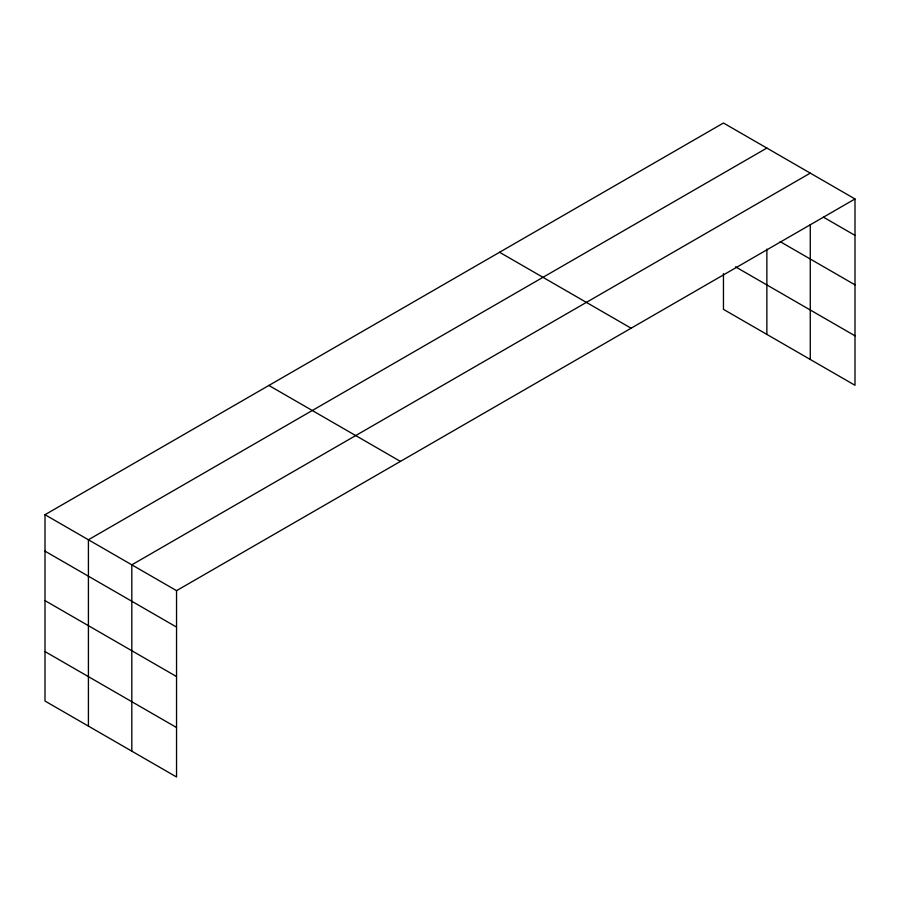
<?xml version="1.0" encoding="UTF-8"?>
<svg xmlns="http://www.w3.org/2000/svg" width="900" height="900" viewBox="0 0 900 900"><rect width="100%" height="100%" fill="white"/><g stroke="black" fill="none" stroke-linecap="round" stroke-linejoin="round"><path stroke-width="1.35" d="M855 198.956L723.454 123.008L45 514.71L45 701.044L176.546 776.992L176.546 590.659L855 198.956L855 385.29L723.454 309.341L723.454 273.623M810.27 224.674L810.27 359.471M766.867 148.061L88.414 539.764L88.414 726.109M810.27 173.126L131.816 564.829L131.816 751.174M823.567 217.237L855 235.384M780.131 241.627L855 284.85M735.514 266.839L855 335.824M499.567 252.27L631.114 328.207M268.886 385.447L400.433 461.396M45 514.71L176.546 590.659M45 551.137L176.546 627.086M45 600.615L176.546 676.553M45 651.577L176.546 727.526M766.867 249.12L766.867 334.406"/></g></svg>
